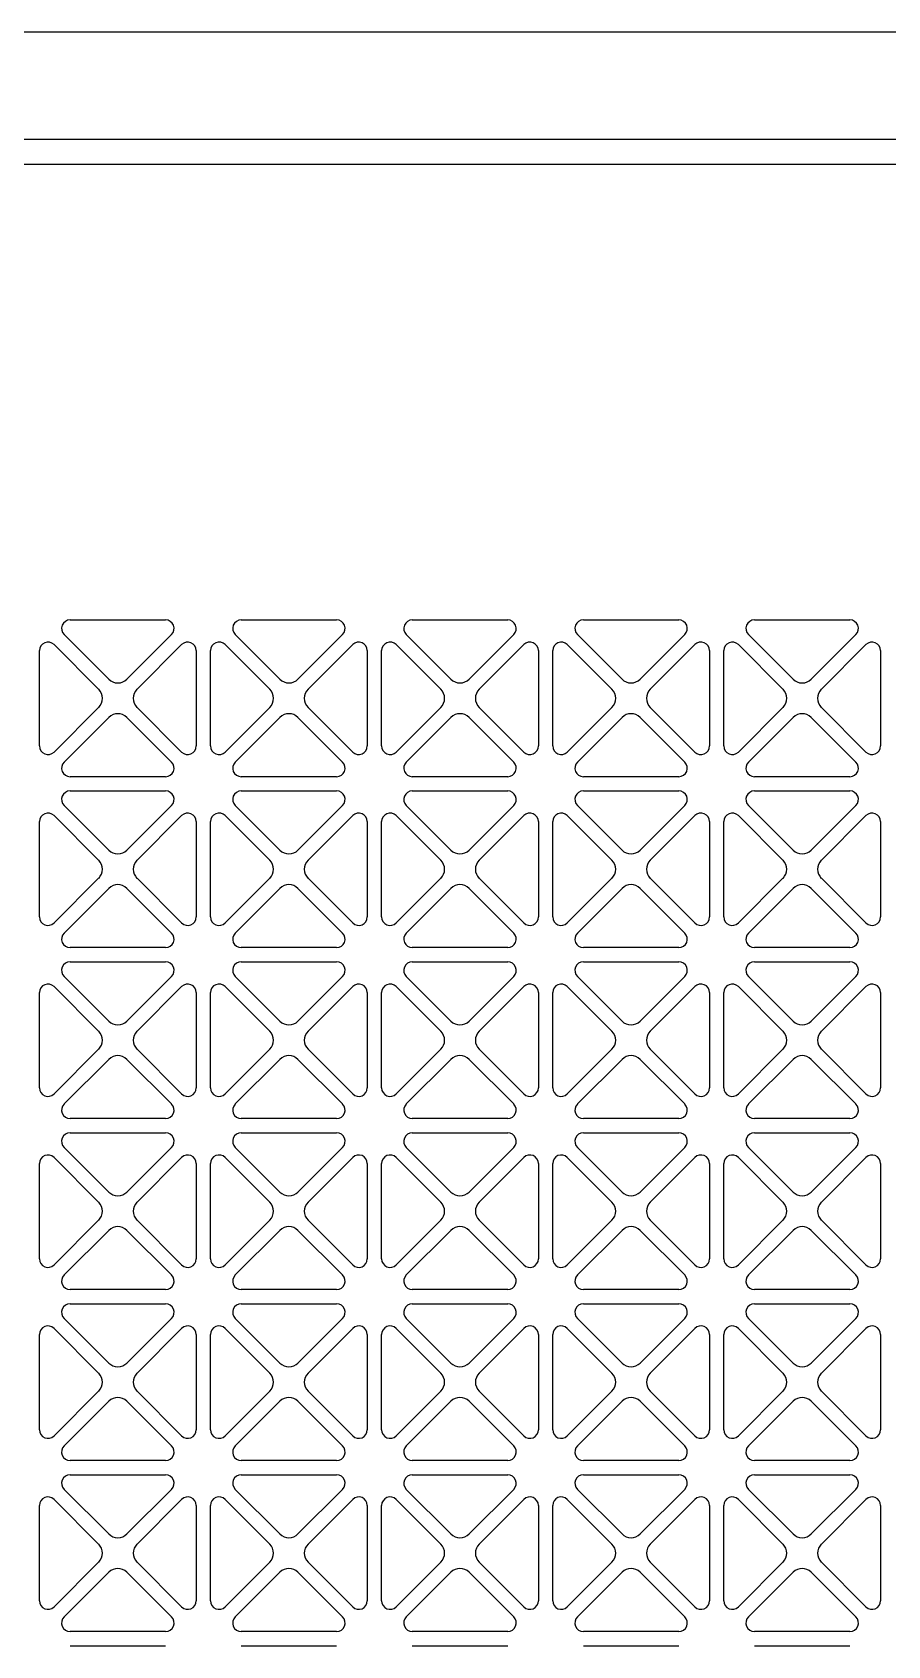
# Model space of a CAD drawing. Extents: x 59521 to 184406, y -1257 to 56672.
# Drawn here: x 68710.7 to 68830.7, y 19980.2 to 20206.7 of the extents above; entities that cross this region are included whole.
import ezdxf

# ---------------------------------------------------------------- set-up
doc = ezdxf.new("R2010")
doc.units = 0
doc.header["$MEASUREMENT"] = 0
doc.layers.get('0').update_dxf_attribs({"linetype": 'CONTINUOUS'})
for name, color, linetype in [('4215-12649_2_1_0', 7, 'CONTINUOUS'), ('4215-12661_1_0', 7, 'CONTINUOUS'), ('WANGKONG_0', 7, 'CONTINUOUS')]:
    doc.layers.add(name, color=color, linetype=linetype)

# ---------------------------------------------------------------- blocks, each defined once
blk = doc.blocks.new('ju77')
at = {"layer": '4215-12649_2_1_0', "color": 87, "linetype": 'Continuous'}
for p, q in [((325.96, 477.5), (-405.04, 477.5)), ((-405.04, 462.5), (325.96, 462.5))]:
    blk.add_line(p, q, dxfattribs=at)
at = {"layer": '4215-12661_1_0', "color": 87, "linetype": 'Continuous'}
blk.add_line((-397.04, 459), (316.96, 459), dxfattribs=at)
at = {"layer": 'WANGKONG_0', "color": 87, "linetype": 'Continuous'}
for p, q in [((-26.73, 395), (-13.35, 395)), ((-2.73, 395), (10.65, 395)), ((21.27, 395), (34.65, 395)), ((45.27, 395), (58.65, 395)), ((69.27, 395), (82.65, 395)), ((-21.31, 386.69), (-27.58, 392.95)), ((-12.5, 392.95), (-18.77, 386.69)), ((2.69, 386.69), (-3.58, 392.95)), ((11.5, 392.95), (5.23, 386.69)), ((26.69, 386.69), (20.42, 392.95)), ((35.5, 392.95), (29.23, 386.69)), ((50.69, 386.69), (44.42, 392.95)), ((59.5, 392.95), (53.23, 386.69)), ((74.69, 386.69), (68.42, 392.95)), ((83.5, 392.95), (77.23, 386.69)), ((-31.04, 377.31), (-31.04, 390.69)), ((-28.99, 391.54), (-22.73, 385.27)), ((-17.35, 385.27), (-11.09, 391.54)), ((-9.04, 390.69), (-9.04, 377.31)), ((-7.04, 377.31), (-7.04, 390.69)), ((-4.99, 391.54), (1.27, 385.27)), ((6.65, 385.27), (12.91, 391.54)), ((14.96, 390.69), (14.96, 377.31)), ((16.96, 377.31), (16.96, 390.69)), ((19.01, 391.54), (25.27, 385.27)), ((30.65, 385.27), (36.91, 391.54)), ((38.96, 390.69), (38.96, 377.31)), ((40.96, 377.31), (40.96, 390.69)), ((43.01, 391.54), (49.27, 385.27)), ((54.65, 385.27), (60.91, 391.54)), ((62.96, 390.69), (62.96, 377.31)), ((64.96, 377.31), (64.96, 390.69)), ((67.01, 391.54), (73.27, 385.27)), ((78.65, 385.27), (84.91, 391.54)), ((86.96, 390.69), (86.96, 377.31)), ((-22.73, 382.73), (-28.99, 376.46)), ((-27.58, 375.05), (-21.31, 381.31)), ((-18.77, 381.31), (-12.5, 375.05)), ((-11.09, 376.46), (-17.35, 382.73)), ((1.27, 382.73), (-4.99, 376.46)), ((-3.58, 375.05), (2.69, 381.31)), ((5.23, 381.31), (11.5, 375.05)), ((12.91, 376.46), (6.65, 382.73)), ((25.27, 382.73), (19.01, 376.46)), ((20.42, 375.05), (26.69, 381.31)), ((29.23, 381.31), (35.5, 375.05)), ((36.91, 376.46), (30.65, 382.73)), ((49.27, 382.73), (43.01, 376.46)), ((44.42, 375.05), (50.69, 381.31)), ((53.23, 381.31), (59.5, 375.05)), ((60.91, 376.46), (54.65, 382.73)), ((73.27, 382.73), (67.01, 376.46)), ((68.42, 375.05), (74.69, 381.31)), ((77.23, 381.31), (83.5, 375.05)), ((84.91, 376.46), (78.65, 382.73)), ((-13.35, 373), (-26.73, 373)), ((10.65, 373), (-2.73, 373)), ((34.65, 373), (21.27, 373)), ((58.65, 373), (45.27, 373)), ((82.65, 373), (69.27, 373)), ((-26.73, 371), (-13.35, 371)), ((-2.73, 371), (10.65, 371)), ((21.27, 371), (34.65, 371)), ((45.27, 371), (58.65, 371)), ((69.27, 371), (82.65, 371)), ((-28.99, 367.54), (-22.73, 361.27)), ((-21.31, 362.69), (-27.58, 368.95)), ((-12.5, 368.95), (-18.77, 362.69)), ((-17.35, 361.27), (-11.09, 367.54)), ((-4.99, 367.54), (1.27, 361.27)), ((2.69, 362.69), (-3.58, 368.95)), ((11.5, 368.95), (5.23, 362.69)), ((6.65, 361.27), (12.91, 367.54)), ((19.01, 367.54), (25.27, 361.27)), ((26.69, 362.69), (20.42, 368.95)), ((35.5, 368.95), (29.23, 362.69)), ((30.65, 361.27), (36.91, 367.54)), ((43.01, 367.54), (49.27, 361.27)), ((50.69, 362.69), (44.42, 368.95)), ((59.5, 368.95), (53.23, 362.69)), ((54.65, 361.27), (60.91, 367.54)), ((67.01, 367.54), (73.27, 361.27)), ((74.69, 362.69), (68.42, 368.95)), ((83.5, 368.95), (77.23, 362.69)), ((78.65, 361.27), (84.91, 367.54)), ((-31.04, 353.31), (-31.04, 366.69)), ((-9.04, 366.69), (-9.04, 353.31)), ((-7.04, 353.31), (-7.04, 366.69)), ((14.96, 366.69), (14.96, 353.31)), ((16.96, 353.31), (16.96, 366.69)), ((38.96, 366.69), (38.96, 353.31)), ((40.96, 353.31), (40.96, 366.69)), ((62.96, 366.69), (62.96, 353.31)), ((64.96, 353.31), (64.96, 366.69)), ((86.96, 366.69), (86.96, 353.31)), ((-22.73, 358.73), (-28.99, 352.46)), ((-11.09, 352.46), (-17.35, 358.73)), ((1.27, 358.73), (-4.99, 352.46)), ((12.91, 352.46), (6.65, 358.73)), ((25.27, 358.73), (19.01, 352.46)), ((36.91, 352.46), (30.65, 358.73)), ((49.27, 358.73), (43.01, 352.46)), ((60.91, 352.46), (54.65, 358.73)), ((73.27, 358.73), (67.01, 352.46)), ((84.91, 352.46), (78.65, 358.73)), ((-27.58, 351.05), (-21.31, 357.31)), ((-18.77, 357.31), (-12.5, 351.05)), ((-3.58, 351.05), (2.69, 357.31)), ((5.23, 357.31), (11.5, 351.05)), ((20.42, 351.05), (26.69, 357.31)), ((29.23, 357.31), (35.5, 351.05)), ((44.42, 351.05), (50.69, 357.31)), ((53.23, 357.31), (59.5, 351.05)), ((68.42, 351.05), (74.69, 357.31)), ((77.23, 357.31), (83.5, 351.05)), ((-13.35, 349), (-26.73, 349)), ((10.65, 349), (-2.73, 349)), ((34.65, 349), (21.27, 349)), ((58.65, 349), (45.27, 349)), ((82.65, 349), (69.27, 349)), ((-26.73, 347), (-13.35, 347)), ((-2.73, 347), (10.65, 347)), ((21.27, 347), (34.65, 347)), ((45.27, 347), (58.65, 347)), ((69.27, 347), (82.65, 347)), ((-21.31, 338.69), (-27.58, 344.95)), ((-12.5, 344.95), (-18.77, 338.69)), ((2.69, 338.69), (-3.58, 344.95)), ((11.5, 344.95), (5.23, 338.69)), ((26.69, 338.69), (20.42, 344.95)), ((35.5, 344.95), (29.23, 338.69)), ((50.69, 338.69), (44.42, 344.95)), ((59.5, 344.95), (53.23, 338.69)), ((74.69, 338.69), (68.42, 344.95)), ((83.5, 344.95), (77.23, 338.69)), ((-31.04, 329.31), (-31.04, 342.69)), ((-28.99, 343.54), (-22.73, 337.27)), ((-17.35, 337.27), (-11.09, 343.54)), ((-9.04, 342.69), (-9.04, 329.31)), ((-7.04, 329.31), (-7.04, 342.69)), ((-4.99, 343.54), (1.27, 337.27)), ((6.65, 337.27), (12.91, 343.54)), ((14.96, 342.69), (14.96, 329.31)), ((16.96, 329.31), (16.96, 342.69)), ((19.01, 343.54), (25.27, 337.27)), ((30.65, 337.27), (36.91, 343.54)), ((38.96, 342.69), (38.96, 329.31)), ((40.96, 329.31), (40.96, 342.69)), ((43.01, 343.54), (49.27, 337.27)), ((54.65, 337.27), (60.91, 343.54)), ((62.96, 342.69), (62.96, 329.31)), ((64.96, 329.31), (64.96, 342.69)), ((67.01, 343.54), (73.27, 337.27)), ((78.65, 337.27), (84.91, 343.54)), ((86.96, 342.69), (86.96, 329.31)), ((-22.73, 334.73), (-28.99, 328.46)), ((-27.58, 327.05), (-21.31, 333.31)), ((-18.77, 333.31), (-12.5, 327.05)), ((-11.09, 328.46), (-17.35, 334.73)), ((1.27, 334.73), (-4.99, 328.46)), ((-3.58, 327.05), (2.69, 333.31)), ((5.23, 333.31), (11.5, 327.05)), ((12.91, 328.46), (6.65, 334.73)), ((25.27, 334.73), (19.01, 328.46)), ((20.42, 327.05), (26.69, 333.31)), ((29.23, 333.31), (35.5, 327.05)), ((36.91, 328.46), (30.65, 334.73)), ((49.27, 334.73), (43.01, 328.46)), ((44.42, 327.05), (50.69, 333.31)), ((53.23, 333.31), (59.5, 327.05)), ((60.91, 328.46), (54.65, 334.73)), ((73.27, 334.73), (67.01, 328.46)), ((68.42, 327.05), (74.69, 333.31)), ((77.23, 333.31), (83.5, 327.05)), ((84.91, 328.46), (78.65, 334.73)), ((-13.35, 325), (-26.73, 325)), ((10.65, 325), (-2.73, 325)), ((34.65, 325), (21.27, 325)), ((58.65, 325), (45.27, 325)), ((82.65, 325), (69.27, 325)), ((-26.73, 323), (-13.35, 323)), ((-2.73, 323), (10.65, 323)), ((21.27, 323), (34.65, 323)), ((45.27, 323), (58.65, 323)), ((69.27, 323), (82.65, 323)), ((-28.99, 319.54), (-22.73, 313.27)), ((-21.31, 314.69), (-27.58, 320.95)), ((-12.5, 320.95), (-18.77, 314.69)), ((-17.35, 313.27), (-11.09, 319.54)), ((-4.99, 319.54), (1.27, 313.27)), ((2.69, 314.69), (-3.58, 320.95)), ((11.5, 320.95), (5.23, 314.69)), ((6.65, 313.27), (12.91, 319.54)), ((19.01, 319.54), (25.27, 313.27)), ((26.69, 314.69), (20.42, 320.95)), ((35.5, 320.95), (29.23, 314.69)), ((30.65, 313.27), (36.91, 319.54)), ((43.01, 319.54), (49.27, 313.27)), ((50.69, 314.69), (44.42, 320.95)), ((59.5, 320.95), (53.23, 314.69)), ((54.65, 313.27), (60.91, 319.54)), ((67.01, 319.54), (73.27, 313.27)), ((74.69, 314.69), (68.42, 320.95)), ((83.5, 320.95), (77.23, 314.69)), ((78.65, 313.27), (84.91, 319.54)), ((-31.04, 305.31), (-31.04, 318.69)), ((-9.04, 318.69), (-9.04, 305.31)), ((-7.04, 305.31), (-7.04, 318.69)), ((14.96, 318.69), (14.96, 305.31)), ((16.96, 305.31), (16.96, 318.69)), ((38.96, 318.69), (38.96, 305.31)), ((40.96, 305.31), (40.96, 318.69)), ((62.96, 318.69), (62.96, 305.31)), ((64.96, 305.31), (64.96, 318.69)), ((86.96, 318.69), (86.96, 305.31)), ((-22.73, 310.73), (-28.99, 304.46)), ((-11.09, 304.46), (-17.35, 310.73)), ((1.27, 310.73), (-4.99, 304.46)), ((12.91, 304.46), (6.65, 310.73)), ((25.27, 310.73), (19.01, 304.46)), ((36.91, 304.46), (30.65, 310.73)), ((49.27, 310.73), (43.01, 304.46)), ((60.91, 304.46), (54.65, 310.73)), ((73.27, 310.73), (67.01, 304.46)), ((84.91, 304.46), (78.65, 310.73)), ((-27.58, 303.05), (-21.31, 309.31)), ((-18.77, 309.31), (-12.5, 303.05)), ((-3.58, 303.05), (2.69, 309.31)), ((5.23, 309.31), (11.5, 303.05)), ((20.42, 303.05), (26.69, 309.31)), ((29.23, 309.31), (35.5, 303.05)), ((44.42, 303.05), (50.69, 309.31)), ((53.23, 309.31), (59.5, 303.05)), ((68.42, 303.05), (74.69, 309.31)), ((77.23, 309.31), (83.5, 303.05)), ((-13.35, 301), (-26.73, 301)), ((-26.73, 299), (-13.35, 299)), ((10.65, 301), (-2.73, 301)), ((-2.73, 299), (10.65, 299)), ((34.65, 301), (21.27, 301)), ((21.27, 299), (34.65, 299)), ((58.65, 301), (45.27, 301)), ((45.27, 299), (58.65, 299)), ((82.65, 301), (69.27, 301)), ((69.27, 299), (82.65, 299)), ((-21.31, 290.69), (-27.58, 296.95)), ((-12.5, 296.95), (-18.77, 290.69)), ((2.69, 290.69), (-3.58, 296.95)), ((11.5, 296.95), (5.23, 290.69)), ((26.69, 290.69), (20.42, 296.95)), ((35.5, 296.95), (29.23, 290.69)), ((50.69, 290.69), (44.42, 296.95)), ((59.5, 296.95), (53.23, 290.69)), ((74.69, 290.69), (68.42, 296.95)), ((83.5, 296.95), (77.23, 290.69)), ((-31.04, 281.31), (-31.04, 294.69)), ((-28.99, 295.54), (-22.73, 289.27)), ((-17.35, 289.27), (-11.09, 295.54)), ((-9.04, 294.69), (-9.04, 281.31)), ((-7.04, 281.31), (-7.04, 294.69)), ((-4.99, 295.54), (1.27, 289.27)), ((6.65, 289.27), (12.91, 295.54)), ((14.96, 294.69), (14.96, 281.31)), ((16.96, 281.31), (16.96, 294.69)), ((19.01, 295.54), (25.27, 289.27)), ((30.65, 289.27), (36.91, 295.54)), ((38.96, 294.69), (38.96, 281.31)), ((40.96, 281.31), (40.96, 294.69)), ((43.01, 295.54), (49.27, 289.27)), ((54.65, 289.27), (60.91, 295.54)), ((62.96, 294.69), (62.96, 281.31)), ((64.96, 281.31), (64.96, 294.69)), ((67.01, 295.54), (73.27, 289.27)), ((78.65, 289.27), (84.91, 295.54)), ((86.96, 294.69), (86.96, 281.31)), ((-22.73, 286.73), (-28.99, 280.46)), ((-11.09, 280.46), (-17.35, 286.73)), ((1.27, 286.73), (-4.99, 280.46)), ((12.91, 280.46), (6.65, 286.73)), ((25.27, 286.73), (19.01, 280.46)), ((36.91, 280.46), (30.65, 286.73)), ((49.27, 286.73), (43.01, 280.46)), ((60.91, 280.46), (54.65, 286.73)), ((73.27, 286.73), (67.01, 280.46)), ((84.91, 280.46), (78.65, 286.73)), ((-27.58, 279.05), (-21.31, 285.31)), ((-18.77, 285.31), (-12.5, 279.05)), ((-3.58, 279.05), (2.69, 285.31)), ((5.23, 285.31), (11.5, 279.05)), ((20.42, 279.05), (26.69, 285.31)), ((29.23, 285.31), (35.5, 279.05)), ((44.42, 279.05), (50.69, 285.31)), ((53.23, 285.31), (59.5, 279.05)), ((68.42, 279.05), (74.69, 285.31)), ((77.23, 285.31), (83.5, 279.05)), ((-13.35, 277), (-26.73, 277)), ((10.65, 277), (-2.73, 277)), ((34.65, 277), (21.27, 277)), ((58.65, 277), (45.27, 277)), ((82.65, 277), (69.27, 277)), ((-26.73, 275), (-13.35, 275)), ((-2.73, 275), (10.65, 275)), ((21.27, 275), (34.65, 275)), ((45.27, 275), (58.65, 275)), ((69.27, 275), (82.65, 275)), ((-21.31, 266.69), (-27.58, 272.95)), ((-12.5, 272.95), (-18.77, 266.69)), ((2.69, 266.69), (-3.58, 272.95)), ((11.5, 272.95), (5.23, 266.69)), ((26.69, 266.69), (20.42, 272.95)), ((35.5, 272.95), (29.23, 266.69)), ((50.69, 266.69), (44.42, 272.95)), ((59.5, 272.95), (53.23, 266.69)), ((74.69, 266.69), (68.42, 272.95)), ((83.5, 272.95), (77.23, 266.69)), ((-31.04, 257.31), (-31.04, 270.69)), ((-28.99, 271.54), (-22.73, 265.27)), ((-17.35, 265.27), (-11.09, 271.54)), ((-9.04, 270.69), (-9.04, 257.31)), ((-7.04, 257.31), (-7.04, 270.69)), ((-4.99, 271.54), (1.27, 265.27)), ((6.65, 265.27), (12.91, 271.54)), ((14.96, 270.69), (14.96, 257.31)), ((16.96, 257.31), (16.96, 270.69)), ((19.01, 271.54), (25.27, 265.27)), ((30.65, 265.27), (36.91, 271.54)), ((38.96, 270.69), (38.96, 257.31)), ((40.96, 257.31), (40.96, 270.69)), ((43.01, 271.54), (49.27, 265.27)), ((54.65, 265.27), (60.91, 271.54)), ((62.96, 270.69), (62.96, 257.31)), ((64.96, 257.31), (64.96, 270.69)), ((67.01, 271.54), (73.27, 265.27)), ((78.65, 265.27), (84.91, 271.54)), ((86.96, 270.69), (86.96, 257.31)), ((-22.73, 262.73), (-28.99, 256.46)), ((-27.58, 255.05), (-21.31, 261.31)), ((-18.77, 261.31), (-12.5, 255.05)), ((-11.09, 256.46), (-17.35, 262.73)), ((1.27, 262.73), (-4.99, 256.46)), ((-3.58, 255.05), (2.69, 261.31)), ((5.23, 261.31), (11.5, 255.05)), ((12.91, 256.46), (6.65, 262.73)), ((25.27, 262.73), (19.01, 256.46)), ((20.42, 255.05), (26.69, 261.31)), ((29.23, 261.31), (35.5, 255.05)), ((36.91, 256.46), (30.65, 262.73)), ((49.27, 262.73), (43.01, 256.46)), ((44.42, 255.05), (50.69, 261.31)), ((53.23, 261.31), (59.5, 255.05)), ((60.91, 256.46), (54.65, 262.73)), ((73.27, 262.73), (67.01, 256.46)), ((68.42, 255.05), (74.69, 261.31)), ((77.23, 261.31), (83.5, 255.05)), ((84.91, 256.46), (78.65, 262.73)), ((-13.35, 253), (-26.73, 253)), ((10.65, 253), (-2.73, 253)), ((34.65, 253), (21.27, 253)), ((58.65, 253), (45.27, 253)), ((82.65, 253), (69.27, 253)), ((-26.73, 251), (-13.35, 251)), ((-2.73, 251), (10.65, 251)), ((21.27, 251), (34.65, 251)), ((45.27, 251), (58.65, 251)), ((69.27, 251), (82.65, 251))]:
    blk.add_line(p, q, dxfattribs=at)
for centre, radius, start, end in [((-26.73, 393.8), 1.2, 90, 225), ((-13.35, 393.8), 1.2, 315, 90), ((-2.73, 393.8), 1.2, 90, 225), ((10.65, 393.8), 1.2, 315, 90), ((21.27, 393.8), 1.2, 90, 225), ((34.65, 393.8), 1.2, 315, 90), ((45.27, 393.8), 1.2, 90, 225), ((58.65, 393.8), 1.2, 315, 90), ((69.27, 393.8), 1.2, 90, 225), ((82.65, 393.8), 1.2, 315, 90), ((-29.84, 390.69), 1.2, 45, 180), ((-10.24, 390.69), 1.2, 0, 135), ((-5.84, 390.69), 1.2, 45, 180), ((13.76, 390.69), 1.2, 0, 135), ((18.16, 390.69), 1.2, 45, 180), ((37.76, 390.69), 1.2, 0, 135), ((42.16, 390.69), 1.2, 45, 180), ((61.76, 390.69), 1.2, 0, 135), ((66.16, 390.69), 1.2, 45, 180), ((85.76, 390.69), 1.2, 0, 135), ((-24, 384), 1.8, 315, 45), ((-20.04, 387.96), 1.8, 225, 315), ((-16.08, 384), 1.8, 135, 225), ((0, 384), 1.8, 315, 45), ((3.96, 387.96), 1.8, 225, 315), ((7.92, 384), 1.8, 135, 225), ((24, 384), 1.8, 315, 45), ((27.96, 387.96), 1.8, 225, 315), ((31.92, 384), 1.8, 135, 225), ((48, 384), 1.8, 315, 45), ((51.96, 387.96), 1.8, 225, 315), ((55.92, 384), 1.8, 135, 225), ((72, 384), 1.8, 315, 45), ((75.96, 387.96), 1.8, 225, 315), ((79.92, 384), 1.8, 135, 225), ((-20.04, 380.04), 1.8, 45, 135), ((3.96, 380.04), 1.8, 45, 135), ((27.96, 380.04), 1.8, 45, 135), ((51.96, 380.04), 1.8, 45, 135), ((75.96, 380.04), 1.8, 45, 135), ((-29.84, 377.31), 1.2, 180, 315), ((-10.24, 377.31), 1.2, 225, 0), ((-5.84, 377.31), 1.2, 180, 315), ((13.76, 377.31), 1.2, 225, 0), ((18.16, 377.31), 1.2, 180, 315), ((37.76, 377.31), 1.2, 225, 0), ((42.16, 377.31), 1.2, 180, 315), ((61.76, 377.31), 1.2, 225, 0), ((66.16, 377.31), 1.2, 180, 315), ((85.76, 377.31), 1.2, 225, 0), ((-26.73, 374.2), 1.2, 135, 270), ((-13.35, 374.2), 1.2, 270, 45), ((-2.73, 374.2), 1.2, 135, 270), ((10.65, 374.2), 1.2, 270, 45), ((21.27, 374.2), 1.2, 135, 270), ((34.65, 374.2), 1.2, 270, 45), ((45.27, 374.2), 1.2, 135, 270), ((58.65, 374.2), 1.2, 270, 45), ((69.27, 374.2), 1.2, 135, 270), ((82.65, 374.2), 1.2, 270, 45), ((-26.73, 369.8), 1.2, 90, 225), ((-13.35, 369.8), 1.2, 315, 90), ((-2.73, 369.8), 1.2, 90, 225), ((10.65, 369.8), 1.2, 315, 90), ((21.27, 369.8), 1.2, 90, 225), ((34.65, 369.8), 1.2, 315, 90), ((45.27, 369.8), 1.2, 90, 225), ((58.65, 369.8), 1.2, 315, 90), ((69.27, 369.8), 1.2, 90, 225), ((82.65, 369.8), 1.2, 315, 90), ((-29.84, 366.69), 1.2, 45, 180), ((-10.24, 366.69), 1.2, 0, 135), ((-5.84, 366.69), 1.2, 45, 180), ((13.76, 366.69), 1.2, 0, 135), ((18.16, 366.69), 1.2, 45, 180), ((37.76, 366.69), 1.2, 0, 135), ((42.16, 366.69), 1.2, 45, 180), ((61.76, 366.69), 1.2, 0, 135), ((66.16, 366.69), 1.2, 45, 180), ((85.76, 366.69), 1.2, 0, 135), ((-20.04, 363.96), 1.8, 225, 315), ((3.96, 363.96), 1.8, 225, 315), ((27.96, 363.96), 1.8, 225, 315), ((51.96, 363.96), 1.8, 225, 315), ((75.96, 363.96), 1.8, 225, 315), ((-24, 360), 1.8, 315, 45), ((-16.08, 360), 1.8, 135, 225), ((0, 360), 1.8, 315, 45), ((7.92, 360), 1.8, 135, 225), ((24, 360), 1.8, 315, 45), ((31.92, 360), 1.8, 135, 225), ((48, 360), 1.8, 315, 45), ((55.92, 360), 1.8, 135, 225), ((72, 360), 1.8, 315, 45), ((79.92, 360), 1.8, 135, 225), ((-20.04, 356.04), 1.8, 45, 135), ((3.96, 356.04), 1.8, 45, 135), ((27.96, 356.04), 1.8, 45, 135), ((51.96, 356.04), 1.8, 45, 135), ((75.96, 356.04), 1.8, 45, 135), ((-29.84, 353.31), 1.2, 180, 315), ((-10.24, 353.31), 1.2, 225, 0), ((-5.84, 353.31), 1.2, 180, 315), ((13.76, 353.31), 1.2, 225, 0), ((18.16, 353.31), 1.2, 180, 315), ((37.76, 353.31), 1.2, 225, 0), ((42.16, 353.31), 1.2, 180, 315), ((61.76, 353.31), 1.2, 225, 0), ((66.16, 353.31), 1.2, 180, 315), ((85.76, 353.31), 1.2, 225, 0), ((-26.73, 350.2), 1.2, 135, 270), ((-13.35, 350.2), 1.2, 270, 45), ((-2.73, 350.2), 1.2, 135, 270), ((10.65, 350.2), 1.2, 270, 45), ((21.27, 350.2), 1.2, 135, 270), ((34.65, 350.2), 1.2, 270, 45), ((45.27, 350.2), 1.2, 135, 270), ((58.65, 350.2), 1.2, 270, 45), ((69.27, 350.2), 1.2, 135, 270), ((82.65, 350.2), 1.2, 270, 45), ((-26.73, 345.8), 1.2, 90, 225), ((-13.35, 345.8), 1.2, 315, 90), ((-2.73, 345.8), 1.2, 90, 225), ((10.65, 345.8), 1.2, 315, 90), ((21.27, 345.8), 1.2, 90, 225), ((34.65, 345.8), 1.2, 315, 90), ((45.27, 345.8), 1.2, 90, 225), ((58.65, 345.8), 1.2, 315, 90), ((69.27, 345.8), 1.2, 90, 225), ((82.65, 345.8), 1.2, 315, 90), ((-29.84, 342.69), 1.2, 45, 180), ((-10.24, 342.69), 1.2, 0, 135), ((-5.84, 342.69), 1.2, 45, 180), ((13.76, 342.69), 1.2, 0, 135), ((18.16, 342.69), 1.2, 45, 180), ((37.76, 342.69), 1.2, 0, 135), ((42.16, 342.69), 1.2, 45, 180), ((61.76, 342.69), 1.2, 0, 135), ((66.16, 342.69), 1.2, 45, 180), ((85.76, 342.69), 1.2, 0, 135), ((-20.04, 339.96), 1.8, 225, 315), ((3.96, 339.96), 1.8, 225, 315), ((27.96, 339.96), 1.8, 225, 315), ((51.96, 339.96), 1.8, 225, 315), ((75.96, 339.96), 1.8, 225, 315), ((-24, 336), 1.8, 315, 45), ((-16.08, 336), 1.8, 135, 225), ((0, 336), 1.8, 315, 45), ((7.92, 336), 1.8, 135, 225), ((24, 336), 1.8, 315, 45), ((31.92, 336), 1.8, 135, 225), ((48, 336), 1.8, 315, 45), ((55.92, 336), 1.8, 135, 225), ((72, 336), 1.8, 315, 45), ((79.92, 336), 1.8, 135, 225), ((-20.04, 332.04), 1.8, 45, 135), ((3.96, 332.04), 1.8, 45, 135), ((27.96, 332.04), 1.8, 45, 135), ((51.96, 332.04), 1.8, 45, 135), ((75.96, 332.04), 1.8, 45, 135), ((-29.84, 329.31), 1.2, 180, 315), ((-10.24, 329.31), 1.2, 225, 0), ((-5.84, 329.31), 1.2, 180, 315), ((13.76, 329.31), 1.2, 225, 0), ((18.16, 329.31), 1.2, 180, 315), ((37.76, 329.31), 1.2, 225, 0), ((42.16, 329.31), 1.2, 180, 315), ((61.76, 329.31), 1.2, 225, 0), ((66.16, 329.31), 1.2, 180, 315), ((85.76, 329.31), 1.2, 225, 0), ((-26.73, 326.2), 1.2, 135, 270), ((-13.35, 326.2), 1.2, 270, 45), ((-2.73, 326.2), 1.2, 135, 270), ((10.65, 326.2), 1.2, 270, 45), ((21.27, 326.2), 1.2, 135, 270), ((34.65, 326.2), 1.2, 270, 45), ((45.27, 326.2), 1.2, 135, 270), ((58.65, 326.2), 1.2, 270, 45), ((69.27, 326.2), 1.2, 135, 270), ((82.65, 326.2), 1.2, 270, 45), ((-26.73, 321.8), 1.2, 90, 225), ((-13.35, 321.8), 1.2, 315, 90), ((-2.73, 321.8), 1.2, 90, 225), ((10.65, 321.8), 1.2, 315, 90), ((21.27, 321.8), 1.2, 90, 225), ((34.65, 321.8), 1.2, 315, 90), ((45.27, 321.8), 1.2, 90, 225), ((58.65, 321.8), 1.2, 315, 90), ((69.27, 321.8), 1.2, 90, 225), ((82.65, 321.8), 1.2, 315, 90), ((-29.84, 318.69), 1.2, 45, 180), ((-10.24, 318.69), 1.2, 0, 135), ((-5.84, 318.69), 1.2, 45, 180), ((13.76, 318.69), 1.2, 0, 135), ((18.16, 318.69), 1.2, 45, 180), ((37.76, 318.69), 1.2, 0, 135), ((42.16, 318.69), 1.2, 45, 180), ((61.76, 318.69), 1.2, 0, 135), ((66.16, 318.69), 1.2, 45, 180), ((85.76, 318.69), 1.2, 0, 135), ((-24, 312), 1.8, 315, 45), ((-20.04, 315.96), 1.8, 225, 315), ((-16.08, 312), 1.8, 135, 225), ((0, 312), 1.8, 315, 45), ((3.96, 315.96), 1.8, 225, 315), ((7.92, 312), 1.8, 135, 225), ((24, 312), 1.8, 315, 45), ((27.96, 315.96), 1.8, 225, 315), ((31.92, 312), 1.8, 135, 225), ((48, 312), 1.8, 315, 45), ((51.96, 315.96), 1.8, 225, 315), ((55.92, 312), 1.8, 135, 225), ((72, 312), 1.8, 315, 45), ((75.96, 315.96), 1.8, 225, 315), ((79.92, 312), 1.8, 135, 225), ((-20.04, 308.04), 1.8, 45, 135), ((3.96, 308.04), 1.8, 45, 135), ((27.96, 308.04), 1.8, 45, 135), ((51.96, 308.04), 1.8, 45, 135), ((75.96, 308.04), 1.8, 45, 135), ((-29.84, 305.31), 1.2, 180, 315), ((-10.24, 305.31), 1.2, 225, 0), ((-5.84, 305.31), 1.2, 180, 315), ((13.76, 305.31), 1.2, 225, 0), ((18.16, 305.31), 1.2, 180, 315), ((37.76, 305.31), 1.2, 225, 0), ((42.16, 305.31), 1.2, 180, 315), ((61.76, 305.31), 1.2, 225, 0), ((66.16, 305.31), 1.2, 180, 315), ((85.76, 305.31), 1.2, 225, 0), ((-26.73, 302.2), 1.2, 135, 270), ((-13.35, 302.2), 1.2, 270, 45), ((-2.73, 302.2), 1.2, 135, 270), ((10.65, 302.2), 1.2, 270, 45), ((21.27, 302.2), 1.2, 135, 270), ((34.65, 302.2), 1.2, 270, 45), ((45.27, 302.2), 1.2, 135, 270), ((58.65, 302.2), 1.2, 270, 45), ((69.27, 302.2), 1.2, 135, 270), ((82.65, 302.2), 1.2, 270, 45), ((-26.73, 297.8), 1.2, 90, 225), ((-13.35, 297.8), 1.2, 315, 90), ((-2.73, 297.8), 1.2, 90, 225), ((10.65, 297.8), 1.2, 315, 90), ((21.27, 297.8), 1.2, 90, 225), ((34.65, 297.8), 1.2, 315, 90), ((45.27, 297.8), 1.2, 90, 225), ((58.65, 297.8), 1.2, 315, 90), ((69.27, 297.8), 1.2, 90, 225), ((82.65, 297.8), 1.2, 315, 90), ((-29.84, 294.69), 1.2, 45, 180), ((-10.24, 294.69), 1.2, 0, 135), ((-5.84, 294.69), 1.2, 45, 180), ((13.76, 294.69), 1.2, 0, 135), ((18.16, 294.69), 1.2, 45, 180), ((37.76, 294.69), 1.2, 0, 135), ((42.16, 294.69), 1.2, 45, 180), ((61.76, 294.69), 1.2, 0, 135), ((66.16, 294.69), 1.2, 45, 180), ((85.76, 294.69), 1.2, 0, 135), ((-20.04, 291.96), 1.8, 225, 315), ((3.96, 291.96), 1.8, 225, 315), ((27.96, 291.96), 1.8, 225, 315), ((51.96, 291.96), 1.8, 225, 315), ((75.96, 291.96), 1.8, 225, 315), ((-24, 288), 1.8, 315, 45), ((-16.08, 288), 1.8, 135, 225), ((0, 288), 1.8, 315, 45), ((7.92, 288), 1.8, 135, 225), ((24, 288), 1.8, 315, 45), ((31.92, 288), 1.8, 135, 225), ((48, 288), 1.8, 315, 45), ((55.92, 288), 1.8, 135, 225), ((72, 288), 1.8, 315, 45), ((79.92, 288), 1.8, 135, 225), ((-20.04, 284.04), 1.8, 45, 135), ((3.96, 284.04), 1.8, 45, 135), ((27.96, 284.04), 1.8, 45, 135), ((51.96, 284.04), 1.8, 45, 135), ((75.96, 284.04), 1.8, 45, 135), ((-29.84, 281.31), 1.2, 180, 315), ((-10.24, 281.31), 1.2, 225, 0), ((-5.84, 281.31), 1.2, 180, 315), ((13.76, 281.31), 1.2, 225, 0), ((18.16, 281.31), 1.2, 180, 315), ((37.76, 281.31), 1.2, 225, 0), ((42.16, 281.31), 1.2, 180, 315), ((61.76, 281.31), 1.2, 225, 0), ((66.16, 281.31), 1.2, 180, 315), ((85.76, 281.31), 1.2, 225, 0), ((-26.73, 278.2), 1.2, 135, 270), ((-13.35, 278.2), 1.2, 270, 45), ((-2.73, 278.2), 1.2, 135, 270), ((10.65, 278.2), 1.2, 270, 45), ((21.27, 278.2), 1.2, 135, 270), ((34.65, 278.2), 1.2, 270, 45), ((45.27, 278.2), 1.2, 135, 270), ((58.65, 278.2), 1.2, 270, 45), ((69.27, 278.2), 1.2, 135, 270), ((82.65, 278.2), 1.2, 270, 45), ((-26.73, 273.8), 1.2, 90, 225), ((-13.35, 273.8), 1.2, 315, 90), ((-2.73, 273.8), 1.2, 90, 225), ((10.65, 273.8), 1.2, 315, 90), ((21.27, 273.8), 1.2, 90, 225), ((34.65, 273.8), 1.2, 315, 90), ((45.27, 273.8), 1.2, 90, 225), ((58.65, 273.8), 1.2, 315, 90), ((69.27, 273.8), 1.2, 90, 225), ((82.65, 273.8), 1.2, 315, 90), ((-29.84, 270.69), 1.2, 45, 180), ((-10.24, 270.69), 1.2, 0, 135), ((-5.84, 270.69), 1.2, 45, 180), ((13.76, 270.69), 1.2, 0, 135), ((18.16, 270.69), 1.2, 45, 180), ((37.76, 270.69), 1.2, 0, 135), ((42.16, 270.69), 1.2, 45, 180), ((61.76, 270.69), 1.2, 0, 135), ((66.16, 270.69), 1.2, 45, 180), ((85.76, 270.69), 1.2, 0, 135), ((-24, 264), 1.8, 315, 45), ((-20.04, 267.96), 1.8, 225, 315), ((-16.08, 264), 1.8, 135, 225), ((0, 264), 1.8, 315, 45), ((3.96, 267.96), 1.8, 225, 315), ((7.92, 264), 1.8, 135, 225), ((24, 264), 1.8, 315, 45), ((27.96, 267.96), 1.8, 225, 315), ((31.92, 264), 1.8, 135, 225), ((48, 264), 1.8, 315, 45), ((51.96, 267.96), 1.8, 225, 315), ((55.92, 264), 1.8, 135, 225), ((72, 264), 1.8, 315, 45), ((75.96, 267.96), 1.8, 225, 315), ((79.92, 264), 1.8, 135, 225), ((-20.04, 260.04), 1.8, 45, 135), ((3.96, 260.04), 1.8, 45, 135), ((27.96, 260.04), 1.8, 45, 135), ((51.96, 260.04), 1.8, 45, 135), ((75.96, 260.04), 1.8, 45, 135), ((-29.84, 257.31), 1.2, 180, 315), ((-10.24, 257.31), 1.2, 225, 0), ((-5.84, 257.31), 1.2, 180, 315), ((13.76, 257.31), 1.2, 225, 0), ((18.16, 257.31), 1.2, 180, 315), ((37.76, 257.31), 1.2, 225, 0), ((42.16, 257.31), 1.2, 180, 315), ((61.76, 257.31), 1.2, 225, 0), ((66.16, 257.31), 1.2, 180, 315), ((85.76, 257.31), 1.2, 225, 0), ((-26.73, 254.2), 1.2, 135, 270), ((-13.35, 254.2), 1.2, 270, 45), ((-2.73, 254.2), 1.2, 135, 270), ((10.65, 254.2), 1.2, 270, 45), ((21.27, 254.2), 1.2, 135, 270), ((34.65, 254.2), 1.2, 270, 45), ((45.27, 254.2), 1.2, 135, 270), ((58.65, 254.2), 1.2, 270, 45), ((69.27, 254.2), 1.2, 135, 270), ((82.65, 254.2), 1.2, 270, 45)]:
    blk.add_arc(centre, radius, start, end, dxfattribs=at)

msp = doc.modelspace()

# ---------------------------------------------------------------- block references
msp.add_blockref('ju77', (68742.779, 19729.172))

doc.saveas('drawing.dxf')
